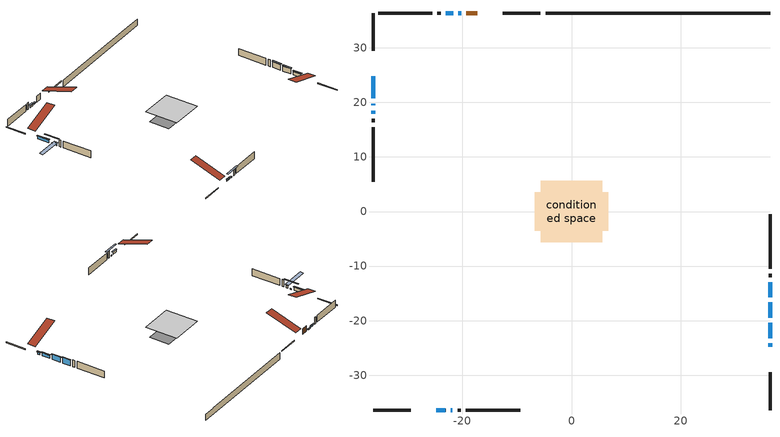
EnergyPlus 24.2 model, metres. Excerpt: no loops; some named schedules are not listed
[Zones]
conditioned space
 floor adiabatic (AdiabaticFloorConstruction): -5.63,-5.63 -5.63,5.63 5.63,5.63 5.63,-5.63 z0.37
 floor foundation (Slab1 construction): -6.77,-3.51 -6.77,3.51 6.77,3.51 6.77,-3.51 z-1.9
 floor foundation (Slab2 construction): -2.5,-2.5 -2.5,2.5 2.5,2.5 2.5,-2.5 z0
 wall outside (RimJoist1 construction): -5.69,36.38 -12.64,36.38 / -36.38,-36.38 -29.44,-36.38 / -36.38,36.38 -36.38,29.44 / 36.38,-36.38 36.38,-29.44 z0.37:0.67
 wall outside (AdiabaticWallConstruction 1): -17.31,36.38 -19.27,36.38 z0.37:2.4
 wall outside (AdiabaticWallConstruction): 36.38,-24.77 36.38,-24.16 / -36.38,18.51 -36.38,17.9 z0.37:1.29; -24.77,-36.38 -23.1,-36.38 z0.37:1.05; -36.38,24.77 -36.38,20.72 z0.37:1.47; -22.17,-36.38 -21.81,-36.38 / -36.38,19.79 -36.38,19.43 z0.37:0.66; -20.2,36.38 -20.76,36.38 z0.37:0.55; 36.38,-23.23 36.38,-20.39 z0.37:1.53; 36.38,-19.46 36.38,-16.66 z0.37:2.15; 36.38,-15.74 36.38,-12.94 z0.37:2.4; -21.69,36.38 -23.05,36.38 z0.37:0.93
 wall outside (Wall1 construction): -23.98,36.38 -24.58,36.38 / -20.89,-36.38 -20.3,-36.38 / -36.38,16.97 -36.38,16.38 / 36.38,-12.01 36.38,-11.42 z0.37:2.81
 wall outside (Wall2 construction): -25.5,36.38 -35.46,36.38 / -19.37,-36.38 -9.41,-36.38 / -36.38,15.45 -36.38,5.5 / 36.38,-10.49 36.38,-0.54 z0.37:2.81
 wall foundation (FoundationWall1 construction): -4.76,36.38,-1.9 -4.76,36.38,0.37 32.27,36.38,0.37 32.27,36.38,0.32 36.38,36.38,0.32 36.38,36.38,-1.9
 window (WindowConstruction 6): 36.38,-24.77 36.38,-24.16 z0.37:1.28
 window (WindowConstruction 4): -24.77,-36.38 -23.1,-36.38 z0.37:1.05
 window (WindowConstruction 5): -36.38,24.77 -36.38,20.72 z0.37:1.47
 window (WindowConstruction 9): -22.17,-36.38 -21.82,-36.38 z0.37:0.66
 window (WindowConstruction 10): -36.38,19.79 -36.38,19.44 z0.37:0.66
 window (WindowConstruction 7): -36.38,18.51 -36.38,17.9 z0.37:1.28
 window (WindowConstruction 8): -20.2,36.38 -20.76,36.38 z0.37:0.55
 window (WindowConstruction): 36.38,-23.23 36.38,-20.39 z0.37:1.53
 window (WindowConstruction 1): 36.38,-19.46 36.38,-16.66 z0.37:2.15
 window (WindowConstruction 2): 36.38,-15.73 36.38,-12.94 z0.37:2.4
 window (WindowConstruction 3): -21.69,36.38 -23.05,36.38 z0.37:0.92
 door (Door): -17.31,36.38 -19.27,36.38 z0.37:2.4
 ceiling adiabatic (AdiabaticFloorConstruction): 5.63,-5.63 5.63,5.63 -5.63,5.63 -5.63,-5.63 z0.37
 roof outside (Roof1 construction): -16.38,36.38,2.81 -16.38,25.7,6.37 -13.56,25.7,6.37 -13.56,36.38,2.81; -25.7,-36.38,2.81 -25.7,-25.7,6.37 -28.51,-25.7,6.37 -28.51,-36.38,2.81; -36.38,25.7,2.81 -25.7,25.7,6.37 -25.7,28.51,6.37 -36.38,28.51,2.81; 36.38,-25.7,2.81 25.7,-25.7,6.37 25.7,-28.51,6.37 36.38,-28.51,2.81
shading: 36.38,-23.96 36.38,-24.97 36.8,-24.97 36.8,-23.96 z1.49; -22.9,-36.38 -24.97,-36.38 -24.97,-36.8 -22.9,-36.8 z1.25; -36.38,20.51 -36.38,24.97 -36.8,24.97 -36.8,20.51 z1.67; -19.36,-36.38 -24.63,-36.38 -24.63,-36.8 -19.36,-36.8 z3.12; -36.38,16.98 -36.38,22.25 -36.8,22.25 -36.8,16.98 z3.12; -36.38,17.6 -36.38,18.81 -44.47,18.81 -44.47,17.6 z1.58; -20.96,36.38 -20,36.38 -20,36.8 -20.96,36.8 z0.75; 36.38,-20.19 36.38,-23.43 36.8,-23.43 36.8,-20.19 z1.73; 36.38,-16.46 36.38,-19.66 36.8,-19.66 36.8,-16.46 z2.35; 36.38,-12.74 36.38,-15.94 36.8,-15.94 36.8,-12.74 z2.6; -23.25,36.38 -21.49,36.38 -21.49,36.8 -23.25,36.8 z1.13
[Building]
Building 1: Terrain=Suburbs
[Site:Location]
Saskatoon Intl AP_SK: Latitude {deg}=52.17; Longitude {deg}=-106.7; Time Zone {hr}=-6; Elevation {m}=504; Keep Site Location Information=Yes
[Site:GroundTemperature:Shallow]
-3.29371, -5.9198, -6.13011, -4.88389, 0.118965, 5.09852, 9.41553, 12.1502, 12.3826, 10.1583, 5.95142, 1.12462
[Site:WaterMainsTemperature]
Calculation Method=Schedule; Temperature Schedule=mains temperature schedule
[Material] Roughness=Rough; Thermal Absorptance=0.9
Name | Thickness {m} | Conductivity {W/m-K} | Density {kg/m3} | Specific Heat {J/kg-K} | Solar Absorptance | Visible Absorptance
asphalt or fiberglass shingles | 0.00635 | 0.162714 | 1121.4 | 1465.45 | 0.84 | 0.84
concrete 4.0 in. | 0.1016 | 1.803125 | 2242.8 | 837.4 | 0.7 | 0.7
concrete 8.0 in. | 0.2032 | 1.803125 | 2242.8 | 837.4 | 0.7 | 0.7
door material | 0.04445 | 0.0451087 | 512.64 | 1214.23 | 0.7 | 0.7
exterior vertical ins | 0.0366079 | 0.029427 | 32.04 | 1214.23 | 0.7 | 0.7
floor covering | 0.0127 | 0.0433444 | 54.468 | 1339.84 | 0.6 | 0.6
floor rigid ins; wall rigid ins 1 | 0.512978 | 0.029427 | 32.04 | 1214.23 | 0.7 | 0.7
floor stud and cavity | 0.1397 | 1.75129 | 37.0049 | 1207.88 | 0.7 | 0.7
furniture material conditioned space 1 | 0.1524 | 0.115458 | 640.8 | 1214.23 | 0.6 | 0.6
gypsum board | 0.0127 | 0.160291 | 801 | 837.4 | 0.6 | 0.6
gypsum board 1 | 0.0127 | 0.160291 | 801 | 837.4 | 0.7 | 0.7
interior vertical ins | 0.025908 | 0.029427 | 32.04 | 1214.23 | 0.7 | 0.7
osb sheathing 0.5 in. | 0.0127 | 0.115458 | 512.64 | 1214.23 | 0.7 | 0.7
osb sheathing 0.75 in. | 0.01905 | 0.115458 | 512.64 | 1214.23 | 0.7 | 0.7
osb sheathing 2.0 in. | 0.0508 | 0.115458 | 512.64 | 1214.23 | 0.7 | 0.7
rim joist rigid ins; wall rigid ins | 0.051816 | 0.029427 | 32.04 | 1214.23 | 0.7 | 0.7
rim joist stud and cavity | 0.0508 | 0.208183 | 125.044 | 1163.47 | 0.6 | 0.6
roof stud and cavity | 0.2032 | 0.169262 | 78.34581 | 1123.46 | 0.7 | 0.7
slab rigid ins | 0.00797915 | 0.029427 | 32.04 | 1214.23 | 0.7 | 0.7
slab rigid ins 1 | 0.0599661 | 0.029427 | 32.04 | 1214.23 | 0.7 | 0.7
wall stud and cavity | 0.1397 | 0.0814562 | 139.0536 | 1170.24 | 0.7 | 0.7
wall stud and cavity 1 | 0.1397 | 0.415402 | 139.0536 | 1170.24 | 0.7 | 0.7
wall stud and cavity 2 | 0.0889 | 0.380278 | 52.3479 | 1209.89 | 0.7 | 0.7
wall stud and cavity 3 | 0.0889 | 0.391764 | 83.0341 | 1211.67 | 0.7 | 0.7
wood siding | 0.0254 | 0.102417 | 544.68 | 1172.36 | 0.4 | 0.4
wood siding 1; wood siding 2; wood siding 3 | 0.0254 | 0.102417 | 544.68 | 1172.36 | 0.7 | 0.7
[WindowMaterial:SimpleGlazingSystem]
Name | U-Factor {W/m2-K} | Solar Heat Gain Coefficient
WindowMaterial | 2.91622 | 0.67
WindowMaterial 1 | 1.55975 | 0.6
WindowMaterial 2 | 2.8708 | 0.71
WindowMaterial 3 | 3.000823 | 0.58
WindowMaterial 4 | 3.284723 | 0.61
WindowMaterial 5 | 2.921331 | 0.67
WindowMaterial 6 | 4.55546 | 0.66
WindowMaterial 7 | 6.492793 | 0.49
WindowMaterial 8 | 3.26258 | 0.43
[Construction]
AdiabaticFloorConstruction: floor stud and cavity, floor rigid ins, osb sheathing 0.75 in., floor covering
AdiabaticWallConstruction: wood siding 2, wall rigid ins 1, wall stud and cavity 2, gypsum board
AdiabaticWallConstruction 1: wood siding 3, wall rigid ins 1, wall stud and cavity 2, gypsum board
Door: door material
FoundationWall1 construction: concrete 8.0 in., gypsum board 1
furniture construction conditioned space 1: furniture material conditioned space 1
PartitionWallConstruction: gypsum board, wall stud and cavity 3, gypsum board
RimJoist1 construction: wood siding 1, rim joist rigid ins, osb sheathing 2.0 in., rim joist stud and cavity
Roof1 construction: asphalt or fiberglass shingles, osb sheathing 0.75 in., roof stud and cavity, gypsum board
Slab1 construction: slab rigid ins, concrete 4.0 in.
Slab2 construction: slab rigid ins 1, concrete 4.0 in.
Wall1 construction: wood siding, osb sheathing 0.5 in., wall stud and cavity, gypsum board
Wall2 construction: wood siding, wall rigid ins, osb sheathing 0.5 in., wall stud and cavity 1, gypsum board
WindowConstruction: WindowMaterial
WindowConstruction 1: WindowMaterial 1
WindowConstruction 10; WindowConstruction 9: WindowMaterial 8
WindowConstruction 2: WindowMaterial 2
WindowConstruction 3: WindowMaterial 3
WindowConstruction 4: WindowMaterial 4
WindowConstruction 5: WindowMaterial 5
WindowConstruction 6; WindowConstruction 7: WindowMaterial 6
WindowConstruction 8: WindowMaterial 7
[Zone]
conditioned space: Multiplier=1; Volume {m3}=555.3; Part of Total Floor Area=Yes
[Space]
conditioned space 1: Zone=conditioned space; Volume {m3}=555.3
[SurfaceProperty:ExposedFoundationPerimeter] Exposed Perimeter Calculation Method=TotalExposedPerimeter
Name | Total Exposed Perimeter {m}
Slab1 | 41.148
Slab2 | 16.002
[InternalMass] Zone or ZoneList=conditioned space; Space or SpaceList=conditioned space 1
Name | Construction | Surface Area {m2}
furniture mass conditioned space 1 | furniture construction conditioned space 1 | 98.864
partition wall mass | PartitionWallConstruction | 247.16
[Lights]
interior lighting: Zone or ZoneList or Space or SpaceList=conditioned space 1; Schedule=interior lighting schedule; Design Level Calculation Method=LightingLevel; Lighting Level {W}=343.2; Return Air Fraction=0; Fraction Radiant=0.6; Fraction Visible=0.2; Fraction Replaceable=1
[People]
occupants: Zone or ZoneList or Space or SpaceList=conditioned space 1; Number of People Schedule=occupants schedule; Number of People Calculation Method=People; Number of People=3; Fraction Radiant=0.314171; Sensible Heat Fraction=0.56303; Activity Level Schedule=occupants activity schedule; Carbon Dioxide Generation Rate {m3/s-W}=0; Enable ASHRAE 55 Comfort Warnings=No; Mean Radiant Temperature Calculation Type=EnclosureAveraged
[ElectricEquipment] Zone or ZoneList or Space or SpaceList=conditioned space 1; Design Level Calculation Method=EquipmentLevel
Name | Schedule | Design Level {W} | Fraction Latent | Fraction Radiant | Fraction Lost
clothes dryer | clothes dryer schedule | 140.772 | 0.015 | 0.081 | 0.85
clothes washer | clothes washer schedule | 32.1985 | 0.03 | 0.162 | 0.7
cooking range | cooking range schedule | 215.147 | 0.08 | 0.432 | 0.2
dishwasher | dishwasher schedule | 66.8632 | 0.3 | 0.18 | 0.4
fridge | fridge schedule | 72.9452 | 0 | 0.6 | 0
mech vent house fan | mech vent house fan schedule | 11.8 | 0 | 0 | 1
mech vent house fan cfis | mech vent house fan cfis schedule | 0 | 0 | 0 | 0
misc plug loads | misc plug loads schedule | 494.7 | 0.045 | 0.513 | 0.1
whole house fan | Always On Discrete | 0 | 0 | 0 | 1
[OtherEquipment] Zone or ZoneList or Space or SpaceList=conditioned space 1; Design Level Calculation Method=EquipmentLevel
Name | Fuel Type | Schedule | Design Level {W} | Fraction Latent | Fraction Radiant | Fraction Lost
clothes dryer 1 | Electricity | clothes dryer schedule | 0 | 0.015 | 0.081 | 0.85
cooking range 1 | Electricity | cooking range schedule | 0 | 0.08 | 0.432 | 0.2
general water use latent | None | general water use schedule | 62.594 | 1 | 0 | 0
general water use sensible | None | general water use schedule | -61.6891 | 0 | 0.6 | 0
mech vent house fan latent load | None | Always On Discrete | 0 | 1 | 0 | 0
mech vent house fan sensible load | None | Always On Discrete | 0 | 0 | 0 | 0
water heater energy adjustment1 | NaturalGas | Always On Discrete | 0.01 | 0 | 0 | 1
[ZoneInfiltration:DesignFlowRate] Zone or ZoneList or Space or SpaceList=conditioned space 1; Schedule=Always On Discrete; Design Flow Rate Calculation Method=Flow/Zone; Design Flow Rate {m3/s}=0
infil flow; natural vent flow; whole house fan flow
[Foundation:Kiva] Initial Indoor Air Temperature {C}=21; Wall Depth Below Slab {m}=0.2032
Name | Wall Height Above Grade {m} | Custom Block Material Name 1 | Custom Block Depth 1 {m} | Custom Block X Position 1 {m} | Custom Block Z Position 1 {m} | Interior Vertical Insulation Material | Interior Vertical Insulation Depth {m}
Foundation Kiva 1 | 0.369997 | exterior vertical ins | 2.269998 | 0.2159 | 0
Foundation Kiva 2 | 0.1016 |  |  |  |  | interior vertical ins | 0.1016
[Foundation:Kiva:Settings]
Soil Conductivity {W/m-K}=0.849921; Soil Density {kg/m3}=1842.3; Soil Specific Heat {J/kg-K}=418.7; Ground Solar Absorptivity=0.9; Ground Thermal Absorptivity=0.9; Ground Surface Roughness {m}=0.03; Far-Field Width {m}=40; Deep-Ground Boundary Condition=ZeroFlux; Deep-Ground Depth {m}=40; Minimum Cell Dimension {m}=0.2; Maximum Cell Growth Coefficient=3; Simulation Timestep=Timestep
[Exterior:Lights]
exterior lighting: Schedule=exterior lighting schedule; Design Level {W}=75.6
[Schedule:Day:Interval]
interior lighting schedule day: No, 01:00, 0.108182, 04:00, 0.0901515, 05:00, 0.0991667, 06:00, 0.162273, 07:00, 0.270455, 08:00, 0.342576, 10:00, 0.369621, 11:00, 0.351591, 12:00, 0.333561, 13:00, 0.324545, 14:00, 0.31553, 15:00, 0.333561, 16:00, 0.369621, 17:00, 0.450758, 18:00, 0.585985, 19:00, 0.775303, 20:00, 0.955606, 21:00, 0.991667, 22:00, 0.712197, 23:00, 0.360606, 24:00, 0.162273
interior lighting schedule day 1: No, 01:00, 0.100909, 04:00, 0.0840909, 05:00, 0.0925, 06:00, 0.151364, 07:00, 0.252273, 08:00, 0.319545, 10:00, 0.344773, 11:00, 0.327955, 12:00, 0.311136, 13:00, 0.302727, 14:00, 0.294318, 15:00, 0.311136, 16:00, 0.344773, 17:00, 0.420455, 18:00, 0.546591, 19:00, 0.723182, 20:00, 0.891364, 21:00, 0.925, 22:00, 0.664318, 23:00, 0.336364, 24:00, 0.151364
interior lighting schedule default day: No, 24:00, 0
[Schedule:Week:Daily]
interior lighting schedule Week Rule - Jan1-Jan27: interior lighting schedule day, interior lighting schedule day, interior lighting schedule day, interior lighting schedule day, interior lighting schedule day, interior lighting schedule day, interior lighting schedule day, interior lighting schedule default day, interior lighting schedule default day, interior lighting schedule default day, interior lighting schedule default day, interior lighting schedule default day
interior lighting schedule Week Rule - Jan28-Feb3: interior lighting schedule day, interior lighting schedule day, interior lighting schedule day, interior lighting schedule day, interior lighting schedule day 1, interior lighting schedule day 1, interior lighting schedule day 1, interior lighting schedule default day, interior lighting schedule default day, interior lighting schedule default day, interior lighting schedule default day, interior lighting schedule default day
interior lighting schedule Week Rule - Feb4-Feb24: interior lighting schedule day 1, interior lighting schedule day 1, interior lighting schedule day 1, interior lighting schedule day 1, interior lighting schedule day 1, interior lighting schedule day 1, interior lighting schedule day 1, interior lighting schedule default day, interior lighting schedule default day, interior lighting schedule default day, interior lighting schedule default day, interior lighting schedule default day
interior lighting schedule Week Rule - Feb25-Mar3: interior lighting schedule day 1, interior lighting schedule day 1, interior lighting schedule day 1, interior lighting schedule day 1, interior lighting schedule day 2, interior lighting schedule day 2, interior lighting schedule day 2, interior lighting schedule default day, interior lighting schedule default day, interior lighting schedule default day, interior lighting schedule default day, interior lighting schedule default day
interior lighting schedule Week Rule - Mar4-Mar31: interior lighting schedule day 2, interior lighting schedule day 2, interior lighting schedule day 2, interior lighting schedule day 2, interior lighting schedule day 2, interior lighting schedule day 2, interior lighting schedule day 2, interior lighting schedule default day, interior lighting schedule default day, interior lighting schedule default day, interior lighting schedule default day, interior lighting schedule default day
interior lighting schedule Week Rule - Apr1-Apr28: interior lighting schedule day 3, interior lighting schedule day 3, interior lighting schedule day 3, interior lighting schedule day 3, interior lighting schedule day 3, interior lighting schedule day 3, interior lighting schedule day 3, interior lighting schedule default day, interior lighting schedule default day, interior lighting schedule default day, interior lighting schedule default day, interior lighting schedule default day
interior lighting schedule Week Rule - Apr29-May5: interior lighting schedule day 3, interior lighting schedule day 3, interior lighting schedule day 4, interior lighting schedule day 4, interior lighting schedule day 4, interior lighting schedule day 4, interior lighting schedule day 4, interior lighting schedule default day, interior lighting schedule default day, interior lighting schedule default day, interior lighting schedule default day, interior lighting schedule default day
interior lighting schedule Week Rule - May6-May26: interior lighting schedule day 4, interior lighting schedule day 4, interior lighting schedule day 4, interior lighting schedule day 4, interior lighting schedule day 4, interior lighting schedule day 4, interior lighting schedule day 4, interior lighting schedule default day, interior lighting schedule default day, interior lighting schedule default day, interior lighting schedule default day, interior lighting schedule default day
interior lighting schedule Week Rule - May27-Jun2: interior lighting schedule day 4, interior lighting schedule day 4, interior lighting schedule day 4, interior lighting schedule day 4, interior lighting schedule day 4, interior lighting schedule day 5, interior lighting schedule day 5, interior lighting schedule default day, interior lighting schedule default day, interior lighting schedule default day, interior lighting schedule default day, interior lighting schedule default day
interior lighting schedule Week Rule - Jun3-Jun30: interior lighting schedule day 5, interior lighting schedule day 5, interior lighting schedule day 5, interior lighting schedule day 5, interior lighting schedule day 5, interior lighting schedule day 5, interior lighting schedule day 5, interior lighting schedule default day, interior lighting schedule default day, interior lighting schedule default day, interior lighting schedule default day, interior lighting schedule default day
interior lighting schedule Week Rule - Jul1-Jul28: interior lighting schedule day 6, interior lighting schedule day 6, interior lighting schedule day 6, interior lighting schedule day 6, interior lighting schedule day 6, interior lighting schedule day 6, interior lighting schedule day 6, interior lighting schedule default day, interior lighting schedule default day, interior lighting schedule default day, interior lighting schedule default day, interior lighting schedule default day
interior lighting schedule Week Rule - Jul29-Aug4: interior lighting schedule day 6, interior lighting schedule day 6, interior lighting schedule day 6, interior lighting schedule day 7, interior lighting schedule day 7, interior lighting schedule day 7, interior lighting schedule day 7, interior lighting schedule default day, interior lighting schedule default day, interior lighting schedule default day, interior lighting schedule default day, interior lighting schedule default day
interior lighting schedule Week Rule - Aug5-Aug25: interior lighting schedule day 7, interior lighting schedule day 7, interior lighting schedule day 7, interior lighting schedule day 7, interior lighting schedule day 7, interior lighting schedule day 7, interior lighting schedule day 7, interior lighting schedule default day, interior lighting schedule default day, interior lighting schedule default day, interior lighting schedule default day, interior lighting schedule default day
interior lighting schedule Week Rule - Aug26-Sep1: interior lighting schedule day 7, interior lighting schedule day 7, interior lighting schedule day 7, interior lighting schedule day 7, interior lighting schedule day 7, interior lighting schedule day 7, interior lighting schedule day 8, interior lighting schedule default day, interior lighting schedule default day, interior lighting schedule default day, interior lighting schedule default day, interior lighting schedule default day
interior lighting schedule Week Rule - Sep2-Sep29: interior lighting schedule day 8, interior lighting schedule day 8, interior lighting schedule day 8, interior lighting schedule day 8, interior lighting schedule day 8, interior lighting schedule day 8, interior lighting schedule day 8, interior lighting schedule default day, interior lighting schedule default day, interior lighting schedule default day, interior lighting schedule default day, interior lighting schedule default day
interior lighting schedule Week Rule - Sep30-Oct6: interior lighting schedule day 8, interior lighting schedule day 9, interior lighting schedule day 9, interior lighting schedule day 9, interior lighting schedule day 9, interior lighting schedule day 9, interior lighting schedule day 9, interior lighting schedule default day, interior lighting schedule default day, interior lighting schedule default day, interior lighting schedule default day, interior lighting schedule default day
interior lighting schedule Week Rule - Oct7-Oct27: interior lighting schedule day 9, interior lighting schedule day 9, interior lighting schedule day 9, interior lighting schedule day 9, interior lighting schedule day 9, interior lighting schedule day 9, interior lighting schedule day 9, interior lighting schedule default day, interior lighting schedule default day, interior lighting schedule default day, interior lighting schedule default day, interior lighting schedule default day
interior lighting schedule Week Rule - Oct28-Nov3: interior lighting schedule day 9, interior lighting schedule day 9, interior lighting schedule day 9, interior lighting schedule day 9, interior lighting schedule day 10, interior lighting schedule day 10, interior lighting schedule day 10, interior lighting schedule default day, interior lighting schedule default day, interior lighting schedule default day, interior lighting schedule default day, interior lighting schedule default day
interior lighting schedule Week Rule - Nov4-Nov24: interior lighting schedule day 10, interior lighting schedule day 10, interior lighting schedule day 10, interior lighting schedule day 10, interior lighting schedule day 10, interior lighting schedule day 10, interior lighting schedule day 10, interior lighting schedule default day, interior lighting schedule default day, interior lighting schedule default day, interior lighting schedule default day, interior lighting schedule default day
interior lighting schedule Week Rule - Nov25-Dec1: interior lighting schedule day 10, interior lighting schedule day 10, interior lighting schedule day 10, interior lighting schedule day 10, interior lighting schedule day 10, interior lighting schedule day 10, interior lighting schedule day 11, interior lighting schedule default day, interior lighting schedule default day, interior lighting schedule default day, interior lighting schedule default day, interior lighting schedule default day
interior lighting schedule Week Rule - Dec2-Dec31: interior lighting schedule day 11, interior lighting schedule day 11, interior lighting schedule day 11, interior lighting schedule day 11, interior lighting schedule day 11, interior lighting schedule day 11, interior lighting schedule day 11, interior lighting schedule default day, interior lighting schedule default day, interior lighting schedule default day, interior lighting schedule default day, interior lighting schedule default day
occupants schedule Week Rule - Jan1-Dec31: occupants schedule day, occupants schedule day, occupants schedule day, occupants schedule day, occupants schedule day, occupants schedule day, occupants schedule day, occupants schedule default day, occupants schedule default day, occupants schedule default day, occupants schedule default day, occupants schedule default day
clothes dryer schedule Week Rule - Jan1-Dec31: clothes dryer schedule day, clothes dryer schedule day, clothes dryer schedule day, clothes dryer schedule day, clothes dryer schedule day, clothes dryer schedule day, clothes dryer schedule day, clothes dryer schedule default day, clothes dryer schedule default day, clothes dryer schedule default day, clothes dryer schedule default day, clothes dryer schedule default day
clothes washer schedule Week Rule - Jan1-Dec31: clothes washer schedule day, clothes washer schedule day, clothes washer schedule day, clothes washer schedule day, clothes washer schedule day, clothes washer schedule day, clothes washer schedule day, clothes washer schedule default day, clothes washer schedule default day, clothes washer schedule default day, clothes washer schedule default day, clothes washer schedule default day
cooking range schedule Week Rule - Jan1-Dec31: cooking range schedule day, cooking range schedule day, cooking range schedule day, cooking range schedule day, cooking range schedule day, cooking range schedule day, cooking range schedule day, cooking range schedule default day, cooking range schedule default day, cooking range schedule default day, cooking range schedule default day, cooking range schedule default day
dishwasher schedule Week Rule - Jan1-Dec31: dishwasher schedule day, dishwasher schedule day, dishwasher schedule day, dishwasher schedule day, dishwasher schedule day, dishwasher schedule day, dishwasher schedule day, dishwasher schedule default day, dishwasher schedule default day, dishwasher schedule default day, dishwasher schedule default day, dishwasher schedule default day
misc plug loads schedule Week Rule - Jan1-Dec31: misc plug loads schedule day, misc plug loads schedule day, misc plug loads schedule day, misc plug loads schedule day, misc plug loads schedule day, misc plug loads schedule day, misc plug loads schedule day, misc plug loads schedule default day, misc plug loads schedule default day, misc plug loads schedule default day, misc plug loads schedule default day, misc plug loads schedule default day
general water use schedule Week Rule - Jan1-Dec31: general water use schedule day, general water use schedule day, general water use schedule day, general water use schedule day, general water use schedule day, general water use schedule day, general water use schedule day, general water use schedule default day, general water use schedule default day, general water use schedule default day, general water use schedule default day, general water use schedule default day
exterior lighting schedule Week Rule - Jan1-Jan27: exterior lighting schedule day, exterior lighting schedule day, exterior lighting schedule day, exterior lighting schedule day, exterior lighting schedule day, exterior lighting schedule day, exterior lighting schedule day, exterior lighting schedule default day, exterior lighting schedule default day, exterior lighting schedule default day, exterior lighting schedule default day, exterior lighting schedule default day
exterior lighting schedule Week Rule - Jan28-Feb3: exterior lighting schedule day, exterior lighting schedule day, exterior lighting schedule day, exterior lighting schedule day, exterior lighting schedule day 1, exterior lighting schedule day 1, exterior lighting schedule day 1, exterior lighting schedule default day, exterior lighting schedule default day, exterior lighting schedule default day, exterior lighting schedule default day, exterior lighting schedule default day
exterior lighting schedule Week Rule - Feb4-Feb24: exterior lighting schedule day 1, exterior lighting schedule day 1, exterior lighting schedule day 1, exterior lighting schedule day 1, exterior lighting schedule day 1, exterior lighting schedule day 1, exterior lighting schedule day 1, exterior lighting schedule default day, exterior lighting schedule default day, exterior lighting schedule default day, exterior lighting schedule default day, exterior lighting schedule default day
exterior lighting schedule Week Rule - Feb25-Mar3: exterior lighting schedule day 1, exterior lighting schedule day 1, exterior lighting schedule day 1, exterior lighting schedule day 1, exterior lighting schedule day 2, exterior lighting schedule day 2, exterior lighting schedule day 2, exterior lighting schedule default day, exterior lighting schedule default day, exterior lighting schedule default day, exterior lighting schedule default day, exterior lighting schedule default day
exterior lighting schedule Week Rule - Mar4-Mar31: exterior lighting schedule day 2, exterior lighting schedule day 2, exterior lighting schedule day 2, exterior lighting schedule day 2, exterior lighting schedule day 2, exterior lighting schedule day 2, exterior lighting schedule day 2, exterior lighting schedule default day, exterior lighting schedule default day, exterior lighting schedule default day, exterior lighting schedule default day, exterior lighting schedule default day
exterior lighting schedule Week Rule - Apr1-Apr28: exterior lighting schedule day 3, exterior lighting schedule day 3, exterior lighting schedule day 3, exterior lighting schedule day 3, exterior lighting schedule day 3, exterior lighting schedule day 3, exterior lighting schedule day 3, exterior lighting schedule default day, exterior lighting schedule default day, exterior lighting schedule default day, exterior lighting schedule default day, exterior lighting schedule default day
exterior lighting schedule Week Rule - Apr29-May5: exterior lighting schedule day 3, exterior lighting schedule day 3, exterior lighting schedule day 4, exterior lighting schedule day 4, exterior lighting schedule day 4, exterior lighting schedule day 4, exterior lighting schedule day 4, exterior lighting schedule default day, exterior lighting schedule default day, exterior lighting schedule default day, exterior lighting schedule default day, exterior lighting schedule default day
exterior lighting schedule Week Rule - May6-May26: exterior lighting schedule day 4, exterior lighting schedule day 4, exterior lighting schedule day 4, exterior lighting schedule day 4, exterior lighting schedule day 4, exterior lighting schedule day 4, exterior lighting schedule day 4, exterior lighting schedule default day, exterior lighting schedule default day, exterior lighting schedule default day, exterior lighting schedule default day, exterior lighting schedule default day
exterior lighting schedule Week Rule - May27-Jun2: exterior lighting schedule day 4, exterior lighting schedule day 4, exterior lighting schedule day 4, exterior lighting schedule day 4, exterior lighting schedule day 4, exterior lighting schedule day 5, exterior lighting schedule day 5, exterior lighting schedule default day, exterior lighting schedule default day, exterior lighting schedule default day, exterior lighting schedule default day, exterior lighting schedule default day
exterior lighting schedule Week Rule - Jun3-Jun30: exterior lighting schedule day 5, exterior lighting schedule day 5, exterior lighting schedule day 5, exterior lighting schedule day 5, exterior lighting schedule day 5, exterior lighting schedule day 5, exterior lighting schedule day 5, exterior lighting schedule default day, exterior lighting schedule default day, exterior lighting schedule default day, exterior lighting schedule default day, exterior lighting schedule default day
exterior lighting schedule Week Rule - Jul1-Jul28: exterior lighting schedule day 6, exterior lighting schedule day 6, exterior lighting schedule day 6, exterior lighting schedule day 6, exterior lighting schedule day 6, exterior lighting schedule day 6, exterior lighting schedule day 6, exterior lighting schedule default day, exterior lighting schedule default day, exterior lighting schedule default day, exterior lighting schedule default day, exterior lighting schedule default day
exterior lighting schedule Week Rule - Jul29-Aug4: exterior lighting schedule day 6, exterior lighting schedule day 6, exterior lighting schedule day 6, exterior lighting schedule day 7, exterior lighting schedule day 7, exterior lighting schedule day 7, exterior lighting schedule day 7, exterior lighting schedule default day, exterior lighting schedule default day, exterior lighting schedule default day, exterior lighting schedule default day, exterior lighting schedule default day
exterior lighting schedule Week Rule - Aug5-Aug25: exterior lighting schedule day 7, exterior lighting schedule day 7, exterior lighting schedule day 7, exterior lighting schedule day 7, exterior lighting schedule day 7, exterior lighting schedule day 7, exterior lighting schedule day 7, exterior lighting schedule default day, exterior lighting schedule default day, exterior lighting schedule default day, exterior lighting schedule default day, exterior lighting schedule default day
exterior lighting schedule Week Rule - Aug26-Sep1: exterior lighting schedule day 7, exterior lighting schedule day 7, exterior lighting schedule day 7, exterior lighting schedule day 7, exterior lighting schedule day 7, exterior lighting schedule day 7, exterior lighting schedule day 8, exterior lighting schedule default day, exterior lighting schedule default day, exterior lighting schedule default day, exterior lighting schedule default day, exterior lighting schedule default day
exterior lighting schedule Week Rule - Sep2-Sep29: exterior lighting schedule day 8, exterior lighting schedule day 8, exterior lighting schedule day 8, exterior lighting schedule day 8, exterior lighting schedule day 8, exterior lighting schedule day 8, exterior lighting schedule day 8, exterior lighting schedule default day, exterior lighting schedule default day, exterior lighting schedule default day, exterior lighting schedule default day, exterior lighting schedule default day
exterior lighting schedule Week Rule - Sep30-Oct6: exterior lighting schedule day 8, exterior lighting schedule day 9, exterior lighting schedule day 9, exterior lighting schedule day 9, exterior lighting schedule day 9, exterior lighting schedule day 9, exterior lighting schedule day 9, exterior lighting schedule default day, exterior lighting schedule default day, exterior lighting schedule default day, exterior lighting schedule default day, exterior lighting schedule default day
exterior lighting schedule Week Rule - Oct7-Oct27: exterior lighting schedule day 9, exterior lighting schedule day 9, exterior lighting schedule day 9, exterior lighting schedule day 9, exterior lighting schedule day 9, exterior lighting schedule day 9, exterior lighting schedule day 9, exterior lighting schedule default day, exterior lighting schedule default day, exterior lighting schedule default day, exterior lighting schedule default day, exterior lighting schedule default day
exterior lighting schedule Week Rule - Oct28-Nov3: exterior lighting schedule day 9, exterior lighting schedule day 9, exterior lighting schedule day 9, exterior lighting schedule day 9, exterior lighting schedule day 10, exterior lighting schedule day 10, exterior lighting schedule day 10, exterior lighting schedule default day, exterior lighting schedule default day, exterior lighting schedule default day, exterior lighting schedule default day, exterior lighting schedule default day
exterior lighting schedule Week Rule - Nov4-Nov24: exterior lighting schedule day 10, exterior lighting schedule day 10, exterior lighting schedule day 10, exterior lighting schedule day 10, exterior lighting schedule day 10, exterior lighting schedule day 10, exterior lighting schedule day 10, exterior lighting schedule default day, exterior lighting schedule default day, exterior lighting schedule default day, exterior lighting schedule default day, exterior lighting schedule default day
exterior lighting schedule Week Rule - Nov25-Dec1: exterior lighting schedule day 10, exterior lighting schedule day 10, exterior lighting schedule day 10, exterior lighting schedule day 10, exterior lighting schedule day 10, exterior lighting schedule day 10, exterior lighting schedule day 11, exterior lighting schedule default day, exterior lighting schedule default day, exterior lighting schedule default day, exterior lighting schedule default day, exterior lighting schedule default day
exterior lighting schedule Week Rule - Dec2-Dec31: exterior lighting schedule day 11, exterior lighting schedule day 11, exterior lighting schedule day 11, exterior lighting schedule day 11, exterior lighting schedule day 11, exterior lighting schedule day 11, exterior lighting schedule day 11, exterior lighting schedule default day, exterior lighting schedule default day, exterior lighting schedule default day, exterior lighting schedule default day, exterior lighting schedule default day
[Schedule:Year]
interior lighting schedule: interior lighting schedule Week Rule - Jan1-Jan27, 1, 1, 1, 27, interior lighting schedule Week Rule - Jan28-Feb3, 1, 28, 2, 3, interior lighting schedule Week Rule - Feb4-Feb24, 2, 4, 2, 24, interior lighting schedule Week Rule - Feb25-Mar3, 2, 25, 3, 3, interior lighting schedule Week Rule - Mar4-Mar31, 3, 4, 3, 31, interior lighting schedule Week Rule - Apr1-Apr28, 4, 1, 4, 28, interior lighting schedule Week Rule - Apr29-May5, 4, 29, 5, 5, interior lighting schedule Week Rule - May6-May26, 5, 6, 5, 26, interior lighting schedule Week Rule - May27-Jun2, 5, 27, 6, 2, interior lighting schedule Week Rule - Jun3-Jun30, 6, 3, 6, 30, interior lighting schedule Week Rule - Jul1-Jul28, 7, 1, 7, 28, interior lighting schedule Week Rule - Jul29-Aug4, 7, 29, 8, 4, interior lighting schedule Week Rule - Aug5-Aug25, 8, 5, 8, 25, interior lighting schedule Week Rule - Aug26-Sep1, 8, 26, 9, 1, interior lighting schedule Week Rule - Sep2-Sep29, 9, 2, 9, 29, interior lighting schedule Week Rule - Sep30-Oct6, 9, 30, 10, 6, interior lighting schedule Week Rule - Oct7-Oct27, 10, 7, 10, 27, interior lighting schedule Week Rule - Oct28-Nov3, 10, 28, 11, 3, interior lighting schedule Week Rule - Nov4-Nov24, 11, 4, 11, 24, interior lighting schedule Week Rule - Nov25-Dec1, 11, 25, 12, 1, interior lighting schedule Week Rule - Dec2-Dec31, 12, 2, 12, 31
occupants schedule: occupants schedule Week Rule - Jan1-Dec31, 1, 1, 12, 31
clothes dryer schedule: clothes dryer schedule Week Rule - Jan1-Dec31, 1, 1, 12, 31
clothes washer schedule: clothes washer schedule Week Rule - Jan1-Dec31, 1, 1, 12, 31
cooking range schedule: cooking range schedule Week Rule - Jan1-Dec31, 1, 1, 12, 31
dishwasher schedule: dishwasher schedule Week Rule - Jan1-Dec31, 1, 1, 12, 31
misc plug loads schedule: misc plug loads schedule Week Rule - Jan1-Dec31, 1, 1, 12, 31
general water use schedule: general water use schedule Week Rule - Jan1-Dec31, 1, 1, 12, 31
exterior lighting schedule: exterior lighting schedule Week Rule - Jan1-Jan27, 1, 1, 1, 27, exterior lighting schedule Week Rule - Jan28-Feb3, 1, 28, 2, 3, exterior lighting schedule Week Rule - Feb4-Feb24, 2, 4, 2, 24, exterior lighting schedule Week Rule - Feb25-Mar3, 2, 25, 3, 3, exterior lighting schedule Week Rule - Mar4-Mar31, 3, 4, 3, 31, exterior lighting schedule Week Rule - Apr1-Apr28, 4, 1, 4, 28, exterior lighting schedule Week Rule - Apr29-May5, 4, 29, 5, 5, exterior lighting schedule Week Rule - May6-May26, 5, 6, 5, 26, exterior lighting schedule Week Rule - May27-Jun2, 5, 27, 6, 2, exterior lighting schedule Week Rule - Jun3-Jun30, 6, 3, 6, 30, exterior lighting schedule Week Rule - Jul1-Jul28, 7, 1, 7, 28, exterior lighting schedule Week Rule - Jul29-Aug4, 7, 29, 8, 4, exterior lighting schedule Week Rule - Aug5-Aug25, 8, 5, 8, 25, exterior lighting schedule Week Rule - Aug26-Sep1, 8, 26, 9, 1, exterior lighting schedule Week Rule - Sep2-Sep29, 9, 2, 9, 29, exterior lighting schedule Week Rule - Sep30-Oct6, 9, 30, 10, 6, exterior lighting schedule Week Rule - Oct7-Oct27, 10, 7, 10, 27, exterior lighting schedule Week Rule - Oct28-Nov3, 10, 28, 11, 3, exterior lighting schedule Week Rule - Nov4-Nov24, 11, 4, 11, 24, exterior lighting schedule Week Rule - Nov25-Dec1, 11, 25, 12, 1, exterior lighting schedule Week Rule - Dec2-Dec31, 12, 2, 12, 31
[Schedule:Constant]
Name | Hourly Value
occupants activity schedule | 117.228
fridge schedule | 0
mech vent house fan schedule; mech vent house fan cfis schedule; Always On Discrete | 1
[Schedule:Compact]
mains temperature schedule: Through: 01/01, For: AllDays, Until: 24:00, 3.00833, Through: 01/02, For: AllDays, Until: 24:00, 2.92833, Through: 01/03, For: AllDays, Until: 24:00, 2.84889, Through: 01/04, For: AllDays, Until: 24:00, 2.77111, Through: 01/05, For: AllDays, Until: 24:00, 2.69389, Through: 01/06, For: AllDays, Until: 24:00, 2.61778, Through: 01/07, For: AllDays, Until: 24:00, 2.54333, Through: 01/08, For: AllDays, Until: 24:00, 2.46944, Through: 01/09, For: AllDays, Until: 24:00, 2.39667, Through: 01/10, For: AllDays, Until: 24:00, 2.32556, Through: 01/11, For: AllDays, Until: 24:00, 2.255, Through: 01/12, For: AllDays, Until: 24:00, 2.18611, Through: 01/13, For: AllDays, Until: 24:00, 2.11833, Through: 01/14, For: AllDays, Until: 24:00, 2.05167, Through: 01/15, For: AllDays, Until: 24:00, 1.98611, Through: 01/16, For: AllDays, Until: 24:00, 1.92222, Through: 01/17, For: AllDays, Until: 24:00, 1.85944, Through: 01/18, For: AllDays, Until: 24:00, 1.79778, Through: 01/19, For: AllDays, Until: 24:00, 1.73778, Through: 01/20, For: AllDays, Until: 24:00, 1.67889, Through: 01/21, For: AllDays, Until: 24:00, 1.62167, Through: 01/22, For: AllDays, Until: 24:00, 1.56556, Through: 01/23, For: AllDays, Until: 24:00, 1.51056, Through: 01/24, For: AllDays, Until: 24:00, 1.45778, Through: 01/25, For: AllDays, Until: 24:00, 1.40556, Through: 01/26, For: AllDays, Until: 24:00, 1.35556, Through: 01/27, For: AllDays, Until: 24:00, 1.30667, Through: 01/28, For: AllDays, Until: 24:00, 1.25944, Through: 01/29, For: AllDays, Until: 24:00, 1.21333, Through: 01/30, For: AllDays, Until: 24:00, 1.16889, Through: 01/31, For: AllDays, Until: 24:00, 1.12611, Through: 02/01, For: AllDays, Until: 24:00, 1.085, Through: 02/02, For: AllDays, Until: 24:00, 1.045, Through: 02/03, For: AllDays, Until: 24:00, 1.00667, Through: 02/04, For: AllDays, Until: 24:00, 0.97, Through: 02/05, For: AllDays, Until: 24:00, 0.935, Through: 02/06, For: AllDays, Until: 24:00, 0.901667, Through: 02/07, For: AllDays, Until: 24:00, 0.869444, Through: 02/08, For: AllDays, Until: 24:00, 0.839444, Through: 02/09, For: AllDays, Until: 24:00, 0.810556, Through: 02/10, For: AllDays, Until: 24:00, 0.783889, Through: 02/11, For: AllDays, Until: 24:00, 0.758333, Through: 02/12, For: AllDays, Until: 24:00, 0.734444, Through: 02/13, For: AllDays, Until: 24:00, 0.712222, Through: 02/14, For: AllDays, Until: 24:00, 0.692222, Through: 02/15, For: AllDays, Until: 24:00, 0.673333, Through: 02/16, For: AllDays, Until: 24:00, 0.656111, Through: 02/17, For: AllDays, Until: 24:00, 0.640556, Through: 02/18, For: AllDays, Until: 24:00, 0.626667, Through: 02/19, For: AllDays, Until: 24:00, 0.614444, Through: 02/20, For: AllDays, Until: 24:00, 0.604444, Through: 02/21, For: AllDays, Until: 24:00, 0.595556, Through: 02/22, For: AllDays, Until: 24:00, 0.588333, Through: 02/23, For: AllDays, Until: 24:00, 0.583333, Through: 02/24, For: AllDays, Until: 24:00, 0.579444, Through: 02/25, For: AllDays, Until: 24:00, 0.577778, Through: 02/26, For: AllDays, Until: 24:00, 0.577222, Through: 02/27, For: AllDays, Until: 24:00, 0.578889, Through: 02/28, For: AllDays, Until: 24:00, 0.581667, Through: 03/01, For: AllDays, Until: 24:00, 0.586667, Through: 03/02, For: AllDays, Until: 24:00, 0.593333, Through: 03/03, For: AllDays, Until: 24:00, 0.601111, Through: 03/04, For: AllDays, Until: 24:00, 0.611111, Through: 03/05, For: AllDays, Until: 24:00, 0.622778, Through: 03/06, For: AllDays, Until: 24:00, 0.636111, Through: 03/07, For: AllDays, Until: 24:00, 0.651111, Through: 03/08, For: AllDays, Until: 24:00, 0.667778, Through: 03/09, For: AllDays, Until: 24:00, 0.686111, Through: 03/10, For: AllDays, Until: 24:00, 0.705556, Through: 03/11, For: AllDays, Until: 24:00, 0.727222, Through: 03/12, For: AllDays, Until: 24:00, 0.750556, Through: 03/13, For: AllDays, Until: 24:00, 0.775556, Through: 03/14, For: AllDays, Until: 24:00, 0.802222, Through: 03/15, For: AllDays, Until: 24:00, 0.83, Through: 03/16, For: AllDays, Until: 24:00, 0.86, Through: 03/17, For: AllDays, Until: 24:00, 0.891111, Through: 03/18, For: AllDays, Until: 24:00, 0.924444, Through: 03/19, For: AllDays, Until: 24:00, 0.958889, Through: 03/20, For: AllDays, Until: 24:00, 0.995, Through: 03/21, For: AllDays, Until: 24:00, 1.03278, Through: 03/22, For: AllDays, Until: 24:00, 1.07222, Through: 03/23, For: AllDays, Until: 24:00, 1.11278, Through: 03/24, For: AllDays, Until: 24:00, 1.15556, Through: 03/25, For: AllDays, Until: 24:00, 1.19944, Through: 03/26, For: AllDays, Until: 24:00, 1.24444, Through: 03/27, For: AllDays, Until: 24:00, 1.29167, Through: 03/28, For: AllDays, Until: 24:00, 1.34, Through: 03/29, For: AllDays, Until: 24:00, 1.39, Through: 03/30, For: AllDays, Until: 24:00, 1.44111, Through: 03/31, For: AllDays, Until: 24:00, 1.49389, Through: 04/01, For: AllDays, Until: 24:00, 1.54833, Through: 04/02, For: AllDays, Until: 24:00, 1.60389, Through: 04/03, For: AllDays, Until: 24:00, 1.66056, Through: 04/04, For: AllDays, Until: 24:00, 1.71889, Through: 04/05, For: AllDays, Until: 24:00, 1.77889, Through: 04/06, For: AllDays, Until: 24:00, 1.84, Through: 04/07, For: AllDays, Until: 24:00, 1.90222, Through: 04/08, For: AllDays, Until: 24:00, 1.96556, Through: 04/09, For: AllDays, Until: 24:00, 2.03056, Through: 04/10, For: AllDays, Until: 24:00, 2.09722, Through: 04/11, For: AllDays, Until: 24:00, 2.16444, Through: 04/12, For: AllDays, Until: 24:00, 2.23333, Through: 04/13, For: AllDays, Until: 24:00, 2.30278, Through: 04/14, For: AllDays, Until: 24:00, 2.37389, Through: 04/15, For: AllDays, Until: 24:00, 2.44611, Through: 04/16, For: AllDays, Until: 24:00, 2.52, Through: 04/17, For: AllDays, Until: 24:00, 2.59444, Through: 04/18, For: AllDays, Until: 24:00, 2.67, Through: 04/19, For: AllDays, Until: 24:00, 2.74667, Through: 04/20, For: AllDays, Until: 24:00, 2.82444, Through: 04/21, For: AllDays, Until: 24:00, 2.90278, Through: 04/22, For: AllDays, Until: 24:00, 2.98278, Through: 04/23, For: AllDays, Until: 24:00, 3.06333, Through: 04/24, For: AllDays, Until: 24:00, 3.145, Through: 04/25, For: AllDays, Until: 24:00, 3.22778, Through: 04/26, For: AllDays, Until: 24:00, 3.31167, Through: 04/27, For: AllDays, Until: 24:00, 3.39611, Through: 04/28, For: AllDays, Until: 24:00, 3.48111, Through: 04/29, For: AllDays, Until: 24:00, 3.56722, Through: 04/30, For: AllDays, Until: 24:00, 3.65444, Through: 05/01, For: AllDays, Until: 24:00, 3.74222, Through: 05/02, For: AllDays, Until: 24:00, 3.83056, Through: 05/03, For: AllDays, Until: 24:00, 3.92, Through: 05/04, For: AllDays, Until: 24:00, 4.00944, Through: 05/05, For: AllDays, Until: 24:00, 4.1, Through: 05/06, For: AllDays, Until: 24:00, 4.19167, Through: 05/07, For: AllDays, Until: 24:00, 4.28333, Through: 05/08, For: AllDays, Until: 24:00, 4.37611, Through: 05/09, For: AllDays, Until: 24:00, 4.46889, Through: 05/10, For: AllDays, Until: 24:00, 4.56278, Through: 05/11, For: AllDays, Until: 24:00, 4.65667, Through: 05/12, For: AllDays, Until: 24:00, 4.75111, Through: 05/13, For: AllDays, Until: 24:00, 4.84611, Through: 05/14, For: AllDays, Until: 24:00, 4.94167, Through: 05/15, For: AllDays, Until: 24:00, 5.03778, Through: 05/16, For: AllDays, Until: 24:00, 5.13389, Through: 05/17, For: AllDays, Until: 24:00, 5.23056, Through: 05/18, For: AllDays, Until: 24:00, 5.32722, Through: 05/19, For: AllDays, Until: 24:00, 5.42444, Through: 05/20, For: AllDays, Until: 24:00, 5.52222, Through: 05/21, For: AllDays, Until: 24:00, 5.62, Through: 05/22, For: AllDays, Until: 24:00, 5.71778, Through: 05/23, For: AllDays, Until: 24:00, 5.81556, Through: 05/24, For: AllDays, Until: 24:00, 5.91389, Through: 05/25, For: AllDays, Until: 24:00, 6.01222, Through: 05/26, For: AllDays, Until: 24:00, 6.11056, Through: 05/27, For: AllDays, Until: 24:00, 6.20944, Through: 05/28, For: AllDays, Until: 24:00, 6.30778, Through: 05/29, For: AllDays, Until: 24:00, 6.40611, Through: 05/30, For: AllDays, Until: 24:00, 6.50444, Through: 05/31, For: AllDays, Until: 24:00, 6.60333, Through: 06/01, For: AllDays, Until: 24:00, 6.70167, Through: 06/02, For: AllDays, Until: 24:00, 6.79944, Through: 06/03, For: AllDays, Until: 24:00, 6.89778, Through: 06/04, For: AllDays, Until: 24:00, 6.99556, Through: 06/05, For: AllDays, Until: 24:00, 7.09333, Through: 06/06, For: AllDays, Until: 24:00, 7.19056, Through: 06/07, For: AllDays, Until: 24:00, 7.28778, Through: 06/08, For: AllDays, Until: 24:00, 7.385, Through: 06/09, For: AllDays, Until: 24:00, 7.48111, Through: 06/10, For: AllDays, Until: 24:00, 7.57778, Through: 06/11, For: AllDays, Until: 24:00, 7.67333, Through: 06/12, For: AllDays, Until: 24:00, 7.76889, Through: 06/13, For: AllDays, Until: 24:00, 7.86389, Through: 06/14, For: AllDays, Until: 24:00, 7.95833, Through: 06/15, For: AllDays, Until: 24:00, 8.05222, Through: 06/16, For: AllDays, Until: 24:00, 8.14611, Through: 06/17, For: AllDays, Until: 24:00, 8.23889, Through: 06/18, For: AllDays, Until: 24:00, 8.33111, Through: 06/19, For: AllDays, Until: 24:00, 8.42278, Through: 06/20, For: AllDays, Until: 24:00, 8.51444, Through: 06/21, For: AllDays, Until: 24:00, 8.605, Through: 06/22, For: AllDays, Until: 24:00, 8.69444, Through: 06/23, For: AllDays, Until: 24:00, 8.78389, Through: 06/24, For: AllDays, Until: 24:00, 8.87222, Through: 06/25, For: AllDays, Until: 24:00, 8.95944, Through: 06/26, For: AllDays, Until: 24:00, 9.04667, Through: 06/27, For: AllDays, Until: 24:00, 9.13278, Through: 06/28, For: AllDays, Until: 24:00, 9.21778, Through: 06/29, For: AllDays, Until: 24:00, 9.30222, Through: 06/30, For: AllDays, Until: 24:00, 9.38556, Through: 07/01, For: AllDays, Until: 24:00, 9.46833, Through: 07/02, For: AllDays, Until: 24:00, 9.54944, Through: 07/03, For: AllDays, Until: 24:00, 9.63056, Through: 07/04, For: AllDays, Until: 24:00, 9.71, Through: 07/05, For: AllDays, Until: 24:00, 9.78833, Through: 07/06, For: AllDays, Until: 24:00, 9.86611, Through: 07/07, For: AllDays, Until: 24:00, 9.94278, Through: 07/08, For: AllDays, Until: 24:00, 10.0183, Through: 07/09, For: AllDays, Until: 24:00, 10.0928, Through: 07/10, For: AllDays, Until: 24:00, 10.1656, Through: 07/11, For: AllDays, Until: 24:00, 10.2378, Through: 07/12, For: AllDays, Until: 24:00, 10.3089, Through: 07/13, For: AllDays, Until: 24:00, 10.3783, Through: 07/14, For: AllDays, Until: 24:00, 10.4472, Through: 07/15, For: AllDays, Until: 24:00, 10.5144, Through: 07/16, For: AllDays, Until: 24:00, 10.5806, Through: 07/17, For: AllDays, Until: 24:00, 10.645, Through: 07/18, For: AllDays, Until: 24:00, 10.7089, Through: 07/19, For: AllDays, Until: 24:00, 10.7711, Through: 07/20, For: AllDays, Until: 24:00, 10.8317, Through: 07/21, For: AllDays, Until: 24:00, 10.8911, Through: 07/22, For: AllDays, Until: 24:00, 10.9494, Through: 07/23, For: AllDays, Until: 24:00, 11.0061, Through: 07/24, For: AllDays, Until: 24:00, 11.0617, Through: 07/25, For: AllDays, Until: 24:00, 11.1156, Through: 07/26, For: AllDays, Until: 24:00, 11.1683, Through: 07/27, For: AllDays, Until: 24:00, 11.2194, Through: 07/28, For: AllDays, Until: 24:00, 11.2689, Through: 07/29, For: AllDays, Until: 24:00, 11.3172, Through: 07/30, For: AllDays, Until: 24:00, 11.3639, Through: 07/31, For: AllDays, Until: 24:00, 11.4094, Through: 08/01, For: AllDays, Until: 24:00, 11.4528, Through: 08/02, For: AllDays, Until: 24:00, 11.495, Through: 08/03, For: AllDays, Until: 24:00, 11.5356, Through: 08/04, For: AllDays, Until: 24:00, 11.575, Through: 08/05, For: AllDays, Until: 24:00, 11.6122, Through: 08/06, For: AllDays, Until: 24:00, 11.6483, Through: 08/07, For: AllDays, Until: 24:00, 11.6828, Through: 08/08, For: AllDays, Until: 24:00, 11.7156, Through: 08/09, For: AllDays, Until: 24:00, 11.7467, Through: 08/10, For: AllDays, Until: 24:00, 11.7761, Through: 08/11, For: AllDays, Until: 24:00, 11.8044, Through: 08/12, For: AllDays, Until: 24:00, 11.8306, Through: 08/13, For: AllDays, Until: 24:00, 11.855, Through: 08/14, For: AllDays, Until: 24:00, 11.8783, Through: 08/15, For: AllDays, Until: 24:00, 11.8994, Through: 08/16, For: AllDays, Until: 24:00, 11.9194, Through: 08/17, For: AllDays, Until: 24:00, 11.9372, Through: 08/18, For: AllDays, Until: 24:00, 11.9539, Through: 08/19, For: AllDays, Until: 24:00, 11.9683, Through: 08/20, For: AllDays, Until: 24:00, 11.9817, Through: 08/21, For: AllDays, Until: 24:00, 11.9928, Through: 08/22, For: AllDays, Until: 24:00, 12.0028, Through: 08/23, For: AllDays, Until: 24:00, 12.0106, Through: 08/24, For: AllDays, Until: 24:00, 12.0167, Through: 08/25, For: AllDays, Until: 24:00, 12.0217, Through: 08/26, For: AllDays, Until: 24:00, 12.0244, Through: 08/27, For: AllDays, Until: 24:00, 12.0256, Through: 08/28, For: AllDays, Until: 24:00, 12.025, Through: 08/29, For: AllDays, Until: 24:00, 12.0228, Through: 08/30, For: AllDays, Until: 24:00, 12.0189, Through: 08/31, For: AllDays, Until: 24:00, 12.0133, Through: 09/01, For: AllDays, Until: 24:00, 12.0061, Through: 09/02, For: AllDays, Until: 24:00, 11.9972, Through: 09/03, For: AllDays, Until: 24:00, 11.9867, Through: 09/04, For: AllDays, Until: 24:00, 11.9744, Through: 09/05, For: AllDays, Until: 24:00, 11.96, Through: 09/06, For: AllDays, Until: 24:00, 11.9444, Through: 09/07, For: AllDays, Until: 24:00, 11.9272, Through: 09/08, For: AllDays, Until: 24:00, 11.9083, Through: 09/09, For: AllDays, Until: 24:00, 11.8878, Through: 09/10, For: AllDays, Until: 24:00, 11.865, Through: 09/11, For: AllDays, Until: 24:00, 11.8411, Through: 09/12, For: AllDays, Until: 24:00, 11.8156, Through: 09/13, For: AllDays, Until: 24:00, 11.7883, Through: 09/14, For: AllDays, Until: 24:00, 11.7594, Through: 09/15, For: AllDays, Until: 24:00, 11.7289, Through: 09/16, For: AllDays, Until: 24:00, 11.6967, Through: 09/17, For: AllDays, Until: 24:00, 11.6633, Through: 09/18, For: AllDays, Until: 24:00, 11.6278, Through: 09/19, For: AllDays, Until: 24:00, 11.5911, Through: 09/20, For: AllDays, Until: 24:00, 11.5528, Through: 09/21, For: AllDays, Until: 24:00, 11.5128, Through: 09/22, For: AllDays, Until: 24:00, 11.4711, Through: 09/23, For: AllDays, Until: 24:00, 11.4283, Through: 09/24, For: AllDays, Until: 24:00, 11.3833, Through: 09/25, For: AllDays, Until: 24:00, 11.3372, Through: 09/26, For: AllDays, Until: 24:00, 11.29, Through: 09/27, For: AllDays, Until: 24:00, 11.2406, Through: 09/28, For: AllDays, Until: 24:00, 11.1906, Through: 09/29, For: AllDays, Until: 24:00, 11.1383, Through: 09/30, For: AllDays, Until: 24:00, 11.085, Through: 10/01, For: AllDays, Until: 24:00, 11.03, Through: 10/02, For: AllDays, Until: 24:00, 10.9739, Through: 10/03, For: AllDays, Until: 24:00, 10.9161, Through: 10/04, For: AllDays, Until: 24:00, 10.8572, Through: 10/05, For: AllDays, Until: 24:00, 10.7972, Through: 10/06, For: AllDays, Until: 24:00, 10.7356, Through: 10/07, For: AllDays, Until: 24:00, 10.6722, Through: 10/08, For: AllDays, Until: 24:00, 10.6083, Through: 10/09, For: AllDays, Until: 24:00, 10.5428, Through: 10/10, For: AllDays, Until: 24:00, 10.4761, Through: 10/11, For: AllDays, Until: 24:00, 10.4078, Through: 10/12, For: AllDays, Until: 24:00, 10.3389, Through: 10/13, For: AllDays, Until: 24:00, 10.2683, Through: 10/14, For: AllDays, Until: 24:00, 10.1967, Through: 10/15, For: AllDays, Until: 24:00, 10.1239, Through: 10/16, For: AllDays, Until: 24:00, 10.05, Through: 10/17, For: AllDays, Until: 24:00, 9.975, Through: 10/18, For: AllDays, Until: 24:00, 9.89889, Through: 10/19, For: AllDays, Until: 24:00, 9.82167, Through: 10/20, For: AllDays, Until: 24:00, 9.74333, Through: 10/21, For: AllDays, Until: 24:00, 9.66444, Through: 10/22, For: AllDays, Until: 24:00, 9.58444, Through: 10/23, For: AllDays, Until: 24:00, 9.50278, Through: 10/24, For: AllDays, Until: 24:00, 9.42111, Through: 10/25, For: AllDays, Until: 24:00, 9.33778, Through: 10/26, For: AllDays, Until: 24:00, 9.25389, Through: 10/27, For: AllDays, Until: 24:00, 9.16889, Through: 10/28, For: AllDays, Until: 24:00, 9.08333, Through: 10/29, For: AllDays, Until: 24:00, 8.99667, Through: 10/30, For: AllDays, Until: 24:00, 8.90944, Through: 10/31, For: AllDays, Until: 24:00, 8.82167, Through: 11/01, For: AllDays, Until: 24:00, 8.73278, Through: 11/02, For: AllDays, Until: 24:00, 8.64333, Through: 11/03, For: AllDays, Until: 24:00, 8.55278, Through: 11/04, For: AllDays, Until: 24:00, 8.46222, Through: 11/05, For: AllDays, Until: 24:00, 8.37056, Through: 11/06, For: AllDays, Until: 24:00, 8.27833, Through: 11/07, For: AllDays, Until: 24:00, 8.18556, Through: 11/08, For: AllDays, Until: 24:00, 8.09222, Through: 11/09, For: AllDays, Until: 24:00, 7.99833, Through: 11/10, For: AllDays, Until: 24:00, 7.90389, Through: 11/11, For: AllDays, Until: 24:00, 7.80944, Through: 11/12, For: AllDays, Until: 24:00, 7.71389, Through: 11/13, For: AllDays, Until: 24:00, 7.61833, Through: 11/14, For: AllDays, Until: 24:00, 7.52222, Through: 11/15, For: AllDays, Until: 24:00, 7.42611, Through: 11/16, For: AllDays, Until: 24:00, 7.32944, Through: 11/17, For: AllDays, Until: 24:00, 7.23222, Through: 11/18, For: AllDays, Until: 24:00, 7.135, Through: 11/19, For: AllDays, Until: 24:00, 7.03722, Through: 11/20, For: AllDays, Until: 24:00, 6.93944, Through: 11/21, For: AllDays, Until: 24:00, 6.84167, Through: 11/22, For: AllDays, Until: 24:00, 6.74333, Through: 11/23, For: AllDays, Until: 24:00, 6.645, Through: 11/24, For: AllDays, Until: 24:00, 6.54667, Through: 11/25, For: AllDays, Until: 24:00, 6.44833, Through: 11/26, For: AllDays, Until: 24:00, 6.35, Through: 11/27, For: AllDays, Until: 24:00, 6.25111, Through: 11/28, For: AllDays, Until: 24:00, 6.15278, Through: 11/29, For: AllDays, Until: 24:00, 6.05444, Through: 11/30, For: AllDays, Until: 24:00, 5.95611, Through: 12/01, For: AllDays, Until: 24:00, 5.85778, Through: 12/02, For: AllDays, Until: 24:00, 5.75944, Through: 12/03, For: AllDays, Until: 24:00, 5.66167, Through: 12/04, For: AllDays, Until: 24:00, 5.56389, Through: 12/05, For: AllDays, Until: 24:00, 5.46611, Through: 12/06, For: AllDays, Until: 24:00, 5.36889, Through: 12/07, For: AllDays, Until: 24:00, 5.27167, Through: 12/08, For: AllDays, Until: 24:00, 5.175, Through: 12/09, For: AllDays, Until: 24:00, 5.07889, Through: 12/10, For: AllDays, Until: 24:00, 4.98278, Through: 12/11, For: AllDays, Until: 24:00, 4.88722, Through: 12/12, For: AllDays, Until: 24:00, 4.79167, Through: 12/13, For: AllDays, Until: 24:00, 4.69667, Through: 12/14, For: AllDays, Until: 24:00, 4.60278, Through: 12/15, For: AllDays, Until: 24:00, 4.50889, Through: 12/16, For: AllDays, Until: 24:00, 4.41556, Through: 12/17, For: AllDays, Until: 24:00, 4.32278, Through: 12/18, For: AllDays, Until: 24:00, 4.23056, Through: 12/19, For: AllDays, Until: 24:00, 4.13889, Through: 12/20, For: AllDays, Until: 24:00, 4.04833, Through: 12/21, For: AllDays, Until: 24:00, 3.95778, Through: 12/22, For: AllDays, Until: 24:00, 3.86833, Through: 12/23, For: AllDays, Until: 24:00, 3.77944, Through: 12/24, For: AllDays, Until: 24:00, 3.69167, Through: 12/25, For: AllDays, Until: 24:00, 3.60444, Through: 12/26, For: AllDays, Until: 24:00, 3.51778, Through: 12/27, For: AllDays, Until: 24:00, 3.43222, Through: 12/28, For: AllDays, Until: 24:00, 3.34722, Through: 12/29, For: AllDays, Until: 24:00, 3.26333, Through: 12/30, For: AllDays, Until: 24:00, 3.18056, Through: 12/31, For: AllDays, Until: 24:00, 3.09833
